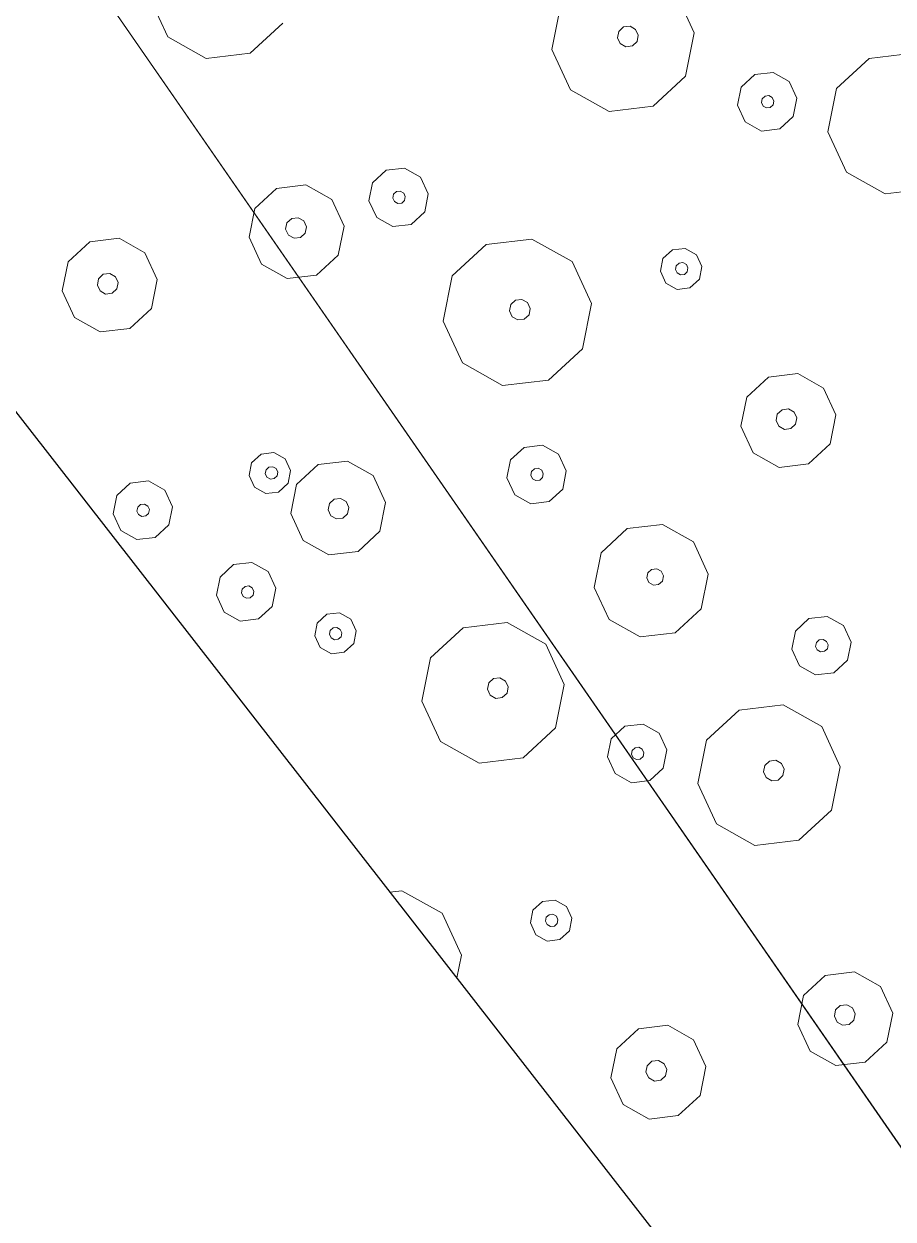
# Model space of a CAD drawing. Header units: metres. Extents: x -2858 to 512, y -1995 to 1252.
# Drawn here: x -934.089 to -931.761, y -883.817 to -880.615 of the extents above; entities that cross this region are included whole.
import ezdxf

# ---------------------------------------------------------------- set-up
doc = ezdxf.new("R2010")
doc.units = ezdxf.units.M
doc.layers.add('Calque commun', color=7, linetype='Continuous')
doc.layers.add('Calque11', color=7, linetype='Continuous')

# ---------------------------------------------------------------- blocks, each defined once
blk = doc.blocks.new('geometrebondepartleger')
at = {"layer": 'Calque11', "color": 7, "linetype": 'Continuous', "lineweight": 9}
blk.add_line((150.3457, 147.4392, 79), (130.1803, 35.9078, 79), dxfattribs=at)
blk = doc.blocks.new('pattern')
at = {"layer": 'Calque commun', "color": 54, "linetype": 'Continuous', "lineweight": 9}
for p, q in [((71.7463, 94.6832), (71.8144, 94.7234)), ((71.8144, 94.7234), (71.8932, 94.7159)), ((71.8932, 94.7159), (71.9525, 94.6636)), ((71.7149, 94.6106), (71.7463, 94.6832)), ((71.9525, 94.6636), (71.9697, 94.5863)), ((71.732, 94.5334), (71.7149, 94.6106)), ((71.8078, 94.5932), (71.8147, 94.6091)), ((71.8147, 94.6091), (71.8296, 94.6179)), ((71.8296, 94.6179), (71.8469, 94.6163)), ((71.8469, 94.6163), (71.8598, 94.6048)), ((71.8598, 94.6048), (71.8636, 94.5879)), ((71.8116, 94.5764), (71.8078, 94.5932)), ((71.8246, 94.5649), (71.8116, 94.5764)), ((71.8418, 94.5633), (71.8246, 94.5649)), ((71.8567, 94.5721), (71.8418, 94.5633)), ((71.8636, 94.5879), (71.8567, 94.5721)), ((71.9697, 94.5863), (71.9382, 94.5138)), ((71.7914, 94.481), (71.732, 94.5334)), ((71.9382, 94.5138), (71.8701, 94.4735)), ((71.8701, 94.4735), (71.7914, 94.481)), ((72.1869, 94.4056), (72.255, 94.4458)), ((72.255, 94.4458), (72.3338, 94.4383)), ((72.3338, 94.4383), (72.3931, 94.386)), ((72.1554, 94.333), (72.1869, 94.4056)), ((72.3931, 94.386), (72.4103, 94.3088)), ((72.2627, 94.3331), (72.2776, 94.3419)), ((72.2776, 94.3419), (72.2949, 94.3402)), ((72.1726, 94.2558), (72.1554, 94.333)), ((72.2559, 94.3172), (72.2627, 94.3331)), ((72.2596, 94.3003), (72.2559, 94.3172)), ((72.2949, 94.3402), (72.3078, 94.3288)), ((72.3116, 94.3119), (72.3047, 94.296)), ((72.3078, 94.3288), (72.3116, 94.3119)), ((72.4103, 94.3088), (72.3788, 94.2362)), ((72.2726, 94.2888), (72.2596, 94.3003)), ((72.2898, 94.2872), (72.2726, 94.2888)), ((72.3047, 94.296), (72.2898, 94.2872)), ((72.2319, 94.2035), (72.1726, 94.2558)), ((72.3788, 94.2362), (72.3107, 94.196)), ((71.3484, 94.1381), (71.4506, 94.1984)), ((71.4506, 94.1984), (71.5687, 94.1871)), ((71.5687, 94.1871), (71.6577, 94.1086)), ((72.3107, 94.196), (72.2319, 94.2035)), ((71.3012, 94.0292), (71.3484, 94.1381)), ((71.6577, 94.1086), (71.6835, 93.9928)), ((71.327, 93.9134), (71.3012, 94.0292)), ((71.4465, 94.015), (71.4534, 94.0309)), ((71.4534, 94.0309), (71.4683, 94.0397)), ((71.4683, 94.0397), (71.4855, 94.038)), ((71.4855, 94.038), (71.4985, 94.0266)), ((71.4985, 94.0266), (71.5023, 94.0097)), ((71.4503, 93.9981), (71.4465, 94.015)), ((71.4632, 93.9866), (71.4503, 93.9981)), ((71.4954, 93.9938), (71.4805, 93.985)), ((71.5023, 94.0097), (71.4954, 93.9938)), ((71.6835, 93.9928), (71.6363, 93.8839)), ((71.08, 93.937), (71.1226, 93.9622)), ((71.1226, 93.9622), (71.1718, 93.9575)), ((71.1718, 93.9575), (71.2088, 93.9247)), ((71.4805, 93.985), (71.4632, 93.9866)), ((71.0603, 93.8916), (71.08, 93.937)), ((71.2088, 93.9247), (71.2196, 93.8765)), ((71.1225, 93.8865), (71.1266, 93.896)), ((71.1266, 93.896), (71.1356, 93.9013)), ((71.1356, 93.9013), (71.1459, 93.9003)), ((71.1459, 93.9003), (71.1537, 93.8935)), ((71.1537, 93.8935), (71.156, 93.8833)), ((71.416, 93.8348), (71.327, 93.9134)), ((71.0711, 93.8434), (71.0603, 93.8916)), ((71.1248, 93.8764), (71.1225, 93.8865)), ((71.1325, 93.8695), (71.1248, 93.8764)), ((71.1429, 93.8685), (71.1325, 93.8695)), ((71.1518, 93.8738), (71.1429, 93.8685)), ((71.156, 93.8833), (71.1518, 93.8738)), ((71.2196, 93.8765), (71.1999, 93.8311)), ((71.6363, 93.8839), (71.5341, 93.8236)), ((72.1159, 93.8414), (72.1297, 93.8731)), ((72.1297, 93.8731), (72.1595, 93.8907)), ((72.1595, 93.8907), (72.1939, 93.8874)), ((72.1939, 93.8874), (72.2199, 93.8645)), ((72.2199, 93.8645), (72.2274, 93.8307)), ((71.1081, 93.8107), (71.0711, 93.8434)), ((71.1999, 93.8311), (71.1573, 93.806)), ((71.5341, 93.8236), (71.416, 93.8348)), ((72.1234, 93.8076), (72.1159, 93.8414)), ((72.1537, 93.8385), (72.1578, 93.848)), ((72.1559, 93.8284), (72.1537, 93.8385)), ((72.1637, 93.8215), (72.1559, 93.8284)), ((72.1578, 93.848), (72.1667, 93.8533)), ((72.1667, 93.8533), (72.1771, 93.8523)), ((72.1771, 93.8523), (72.1849, 93.8454)), ((72.1871, 93.8353), (72.183, 93.8258)), ((72.1849, 93.8454), (72.1871, 93.8353)), ((72.2274, 93.8307), (72.2136, 93.799)), ((71.1573, 93.806), (71.1081, 93.8107)), ((72.1494, 93.7847), (72.1234, 93.8076)), ((72.174, 93.8205), (72.1637, 93.8215)), ((72.183, 93.8258), (72.174, 93.8205)), ((72.2136, 93.799), (72.1838, 93.7814)), ((71.6243, 93.762), (71.6669, 93.7872)), ((71.6669, 93.7872), (71.7161, 93.7825)), ((71.7161, 93.7825), (71.7532, 93.7498)), ((72.1838, 93.7814), (72.1494, 93.7847)), ((71.6046, 93.7167), (71.6243, 93.762)), ((71.7532, 93.7498), (71.7639, 93.7015)), ((72.4014, 93.7188), (72.4548, 93.7503)), ((71.6154, 93.6684), (71.6046, 93.7167)), ((71.6668, 93.7116), (71.6709, 93.7211)), ((71.6691, 93.7014), (71.6668, 93.7116)), ((71.6769, 93.6945), (71.6691, 93.7014)), ((71.6709, 93.7211), (71.6799, 93.7264)), ((71.6799, 93.7264), (71.6902, 93.7254)), ((71.6902, 93.7254), (71.698, 93.7185)), ((71.7003, 93.7084), (71.6961, 93.6988)), ((71.698, 93.7185), (71.7003, 93.7084)), ((71.7639, 93.7015), (71.7442, 93.6561)), ((72.3522, 93.6054), (72.4014, 93.7188)), ((71.6524, 93.6357), (71.6154, 93.6684)), ((71.6872, 93.6936), (71.6769, 93.6945)), ((71.6961, 93.6988), (71.6872, 93.6936)), ((71.7442, 93.6561), (71.7017, 93.631)), ((71.7017, 93.631), (71.6524, 93.6357)), ((72.3791, 93.4847), (72.3522, 93.6054)), ((71.1994, 93.5301), (71.2811, 93.5783)), ((71.2811, 93.5783), (71.3756, 93.5693)), ((70.6537, 93.5004), (70.7218, 93.5406)), ((70.7218, 93.5406), (70.8006, 93.5331)), ((71.3756, 93.5693), (71.4468, 93.5065)), ((70.8006, 93.5331), (70.8599, 93.4808)), ((71.1616, 93.443), (71.1994, 93.5301)), ((70.6223, 93.4279), (70.6537, 93.5004)), ((70.8599, 93.4808), (70.8771, 93.4036)), ((71.4468, 93.5065), (71.4674, 93.4138)), ((71.6769, 93.4401), (71.7791, 93.5004)), ((71.7791, 93.5004), (71.8972, 93.4892)), ((71.8972, 93.4892), (71.9862, 93.4107)), ((72.403, 93.4636), (72.3791, 93.4847)), ((71.2778, 93.4316), (71.2833, 93.4443)), ((71.2833, 93.4443), (71.2952, 93.4513)), ((71.2952, 93.4513), (71.309, 93.45)), ((71.309, 93.45), (71.3194, 93.4408)), ((70.6395, 93.3506), (70.6223, 93.4279)), ((70.7227, 93.412), (70.7296, 93.4279)), ((70.7264, 93.3951), (70.7227, 93.412)), ((70.7296, 93.4279), (70.7445, 93.4367)), ((70.7445, 93.4367), (70.7617, 93.435)), ((70.7617, 93.435), (70.7747, 93.4236)), ((70.7747, 93.4236), (70.7784, 93.4067)), ((71.1822, 93.3503), (71.1616, 93.443)), ((71.2808, 93.4181), (71.2778, 93.4316)), ((71.2912, 93.4089), (71.2808, 93.4181)), ((71.3169, 93.4146), (71.305, 93.4076)), ((71.3224, 93.4273), (71.3169, 93.4146)), ((71.3194, 93.4408), (71.3224, 93.4273)), ((71.4674, 93.4138), (71.4296, 93.3267)), ((71.6297, 93.3312), (71.6769, 93.4401)), ((70.7394, 93.3837), (70.7264, 93.3951)), ((70.7566, 93.382), (70.7394, 93.3837)), ((70.7715, 93.3908), (70.7566, 93.382)), ((70.7784, 93.4067), (70.7715, 93.3908)), ((70.8771, 93.4036), (70.8456, 93.331)), ((71.305, 93.4076), (71.2912, 93.4089)), ((71.9862, 93.4107), (72.012, 93.2948)), ((70.6988, 93.2983), (70.6395, 93.3506)), ((71.2534, 93.2875), (71.1822, 93.3503)), ((70.8456, 93.331), (70.7775, 93.2908)), ((71.4296, 93.3267), (71.3479, 93.2785)), ((71.6555, 93.2154), (71.6297, 93.3312)), ((71.775, 93.317), (71.7819, 93.3329)), ((71.7787, 93.3001), (71.775, 93.317)), ((71.7819, 93.3329), (71.7968, 93.3417)), ((71.7968, 93.3417), (71.814, 93.3401)), ((71.814, 93.3401), (71.827, 93.3286)), ((71.827, 93.3286), (71.8307, 93.3117)), ((70.7775, 93.2908), (70.6988, 93.2983)), ((71.3479, 93.2785), (71.2534, 93.2875)), ((71.7917, 93.2887), (71.7787, 93.3001)), ((71.8089, 93.287), (71.7917, 93.2887)), ((71.8238, 93.2958), (71.8089, 93.287)), ((71.8307, 93.3117), (71.8238, 93.2958)), ((72.012, 93.2948), (71.9647, 93.186)), ((70.0356, 93.2819), (70.1245, 93.2034)), ((70.1245, 93.2034), (70.1503, 93.0876)), ((71.7444, 93.1369), (71.6555, 93.2154)), ((71.9647, 93.186), (71.8626, 93.1256)), ((71.8626, 93.1256), (71.7444, 93.1369)), ((70.1503, 93.0876), (70.1031, 92.9787)), ((71.2276, 93.0174), (71.2472, 93.0628)), ((71.2472, 93.0628), (71.2898, 93.0879)), ((71.2898, 93.0879), (71.339, 93.0832)), ((71.339, 93.0832), (71.3761, 93.0505)), ((71.3761, 93.0505), (71.3868, 93.0022)), ((69.8828, 92.9296), (69.7939, 93.0082)), ((71.2383, 92.9691), (71.2276, 93.0174)), ((71.2898, 93.0123), (71.2939, 93.0218)), ((71.292, 93.0021), (71.2898, 93.0123)), ((71.2998, 92.9953), (71.292, 93.0021)), ((71.2939, 93.0218), (71.3028, 93.0271)), ((71.3028, 93.0271), (71.3132, 93.0261)), ((71.3191, 92.9995), (71.3101, 92.9943)), ((71.3132, 93.0261), (71.321, 93.0192)), ((71.3232, 93.0091), (71.3191, 92.9995)), ((71.321, 93.0192), (71.3232, 93.0091)), ((71.3868, 93.0022), (71.3672, 92.9568)), ((70.1031, 92.9787), (70.0009, 92.9184)), ((70.5827, 92.9362), (70.5965, 92.9679)), ((70.5965, 92.9679), (70.6263, 92.9855)), ((70.6263, 92.9855), (70.6608, 92.9822)), ((70.6608, 92.9822), (70.6867, 92.9593)), ((71.2754, 92.9364), (71.2383, 92.9691)), ((71.3101, 92.9943), (71.2998, 92.9953)), ((70.5902, 92.9024), (70.5827, 92.9362)), ((70.6205, 92.9333), (70.6246, 92.9428)), ((70.6228, 92.9232), (70.6205, 92.9333)), ((70.6246, 92.9428), (70.6336, 92.9481)), ((70.6336, 92.9481), (70.6439, 92.9471)), ((70.6439, 92.9471), (70.6517, 92.9403)), ((70.6517, 92.9403), (70.6539, 92.9301)), ((70.6867, 92.9593), (70.6942, 92.9255)), ((71.3246, 92.9317), (71.2754, 92.9364)), ((71.3672, 92.9568), (71.3246, 92.9317)), ((71.9416, 92.9292), (71.9714, 92.9468)), ((71.9714, 92.9468), (72.0058, 92.9435)), ((72.0058, 92.9435), (72.0318, 92.9206)), ((70.0009, 92.9184), (69.8828, 92.9296)), ((70.6162, 92.8795), (70.5902, 92.9024)), ((70.6305, 92.9163), (70.6228, 92.9232)), ((70.6409, 92.9153), (70.6305, 92.9163)), ((70.6498, 92.9206), (70.6409, 92.9153)), ((70.6539, 92.9301), (70.6498, 92.9206)), ((70.6942, 92.9255), (70.6805, 92.8938)), ((71.9278, 92.8974), (71.9416, 92.9292)), ((71.9672, 92.8947), (71.9714, 92.9042)), ((71.9714, 92.9042), (71.9803, 92.9095)), ((71.9803, 92.9095), (71.9906, 92.9085)), ((71.9906, 92.9085), (71.9984, 92.9016)), ((71.9984, 92.9016), (72.0007, 92.8915)), ((72.0318, 92.9206), (72.0393, 92.8868)), ((70.0911, 92.8568), (70.1337, 92.882)), ((70.1337, 92.882), (70.1829, 92.8773)), ((70.1829, 92.8773), (70.22, 92.8446)), ((70.6507, 92.8762), (70.6162, 92.8795)), ((70.6805, 92.8938), (70.6507, 92.8762)), ((70.8682, 92.8136), (70.9746, 92.8764)), ((70.9746, 92.8764), (71.0977, 92.8647)), ((71.9353, 92.8636), (71.9278, 92.8974)), ((71.9695, 92.8845), (71.9672, 92.8947)), ((71.9773, 92.8777), (71.9695, 92.8845)), ((71.9876, 92.8767), (71.9773, 92.8777)), ((71.9965, 92.882), (71.9876, 92.8767)), ((72.0007, 92.8915), (71.9965, 92.882)), ((72.0393, 92.8868), (72.0255, 92.855)), ((70.0714, 92.8115), (70.0911, 92.8568)), ((70.22, 92.8446), (70.2307, 92.7963)), ((71.0977, 92.8647), (71.1903, 92.7829)), ((71.9613, 92.8407), (71.9353, 92.8636)), ((71.9957, 92.8374), (71.9613, 92.8407)), ((72.0255, 92.855), (71.9957, 92.8374)), ((70.0822, 92.7632), (70.0714, 92.8115)), ((70.1336, 92.8064), (70.1378, 92.8159)), ((70.1359, 92.7962), (70.1336, 92.8064)), ((70.1378, 92.8159), (70.1467, 92.8212)), ((70.1467, 92.8212), (70.1571, 92.8202)), ((70.1571, 92.8202), (70.1648, 92.8133)), ((70.1648, 92.8133), (70.1671, 92.8032)), ((70.819, 92.7002), (70.8682, 92.8136)), ((70.1437, 92.7894), (70.1359, 92.7962)), ((70.154, 92.7884), (70.1437, 92.7894)), ((70.163, 92.7936), (70.154, 92.7884)), ((70.1671, 92.8032), (70.163, 92.7936)), ((70.2307, 92.7963), (70.2111, 92.7509)), ((71.1903, 92.7829), (71.2172, 92.6622)), ((71.6328, 92.7581), (71.7009, 92.7983)), ((71.7009, 92.7983), (71.7797, 92.7908)), ((71.7797, 92.7908), (71.839, 92.7385)), ((70.1193, 92.7305), (70.0822, 92.7632)), ((70.2111, 92.7509), (70.1685, 92.7258)), ((71.6014, 92.6856), (71.6328, 92.7581)), ((70.1685, 92.7258), (70.1193, 92.7305)), ((70.9871, 92.7003), (71.002, 92.7091)), ((71.002, 92.7091), (71.0193, 92.7075)), ((71.0193, 92.7075), (71.0322, 92.696)), ((71.839, 92.7385), (71.8562, 92.6613)), ((72.0005, 92.6925), (72.0431, 92.7176)), ((72.0431, 92.7176), (72.0923, 92.7129)), ((72.0923, 92.7129), (72.1294, 92.6802)), ((70.8459, 92.5795), (70.819, 92.7002)), ((70.9802, 92.6844), (70.9871, 92.7003)), ((70.984, 92.6675), (70.9802, 92.6844)), ((71.036, 92.6791), (71.0291, 92.6632)), ((71.0322, 92.696), (71.036, 92.6791)), ((71.6186, 92.6083), (71.6014, 92.6856)), ((71.7016, 92.6779), (71.7085, 92.6937)), ((71.7054, 92.661), (71.7016, 92.6779)), ((71.7085, 92.6937), (71.7234, 92.7025)), ((71.7234, 92.7025), (71.7406, 92.7009)), ((71.7406, 92.7009), (71.7536, 92.6894)), ((71.7536, 92.6894), (71.7573, 92.6726)), ((71.9809, 92.6471), (72.0005, 92.6925)), ((72.1294, 92.6802), (72.1402, 92.632)), ((70.997, 92.6561), (70.984, 92.6675)), ((71.0142, 92.6544), (70.997, 92.6561)), ((71.0291, 92.6632), (71.0142, 92.6544)), ((71.2172, 92.6622), (71.1681, 92.5488)), ((71.7183, 92.6495), (71.7054, 92.661)), ((71.7355, 92.6479), (71.7183, 92.6495)), ((71.7505, 92.6567), (71.7355, 92.6479)), ((71.7573, 92.6726), (71.7505, 92.6567)), ((71.8562, 92.6613), (71.8247, 92.5887)), ((71.9916, 92.5989), (71.9809, 92.6471)), ((72.0418, 92.6449), (72.0459, 92.6545)), ((72.044, 92.6348), (72.0418, 92.6449)), ((72.0459, 92.6545), (72.0548, 92.6597)), ((72.0548, 92.6597), (72.0652, 92.6588)), ((72.0652, 92.6588), (72.073, 92.6519)), ((72.073, 92.6519), (72.0752, 92.6417)), ((72.0518, 92.6279), (72.044, 92.6348)), ((72.0622, 92.6269), (72.0518, 92.6279)), ((72.0711, 92.6322), (72.0622, 92.6269)), ((72.0752, 92.6417), (72.0711, 92.6322)), ((72.1402, 92.632), (72.1205, 92.5866)), ((70.1437, 92.5349), (70.2459, 92.5953)), ((70.2459, 92.5953), (70.364, 92.584)), ((70.364, 92.584), (70.453, 92.5055)), ((70.9386, 92.4977), (70.8459, 92.5795)), ((71.6779, 92.556), (71.6186, 92.6083)), ((71.8247, 92.5887), (71.7566, 92.5485)), ((72.0287, 92.5661), (71.9916, 92.5989)), ((72.1205, 92.5866), (72.0779, 92.5615)), ((71.1681, 92.5488), (71.0616, 92.486)), ((71.7566, 92.5485), (71.6779, 92.556)), ((72.0779, 92.5615), (72.0287, 92.5661)), ((70.0965, 92.4261), (70.1437, 92.5349)), ((71.7392, 92.5117), (71.769, 92.5293)), ((71.769, 92.5293), (71.8034, 92.526)), ((71.8034, 92.526), (71.8294, 92.5031)), ((70.453, 92.5055), (70.4788, 92.3896)), ((71.0616, 92.486), (70.9386, 92.4977)), ((71.7254, 92.4799), (71.7392, 92.5117)), ((71.761, 92.4795), (71.7652, 92.4891)), ((71.7652, 92.4891), (71.7741, 92.4943)), ((71.7741, 92.4943), (71.7844, 92.4933)), ((71.7844, 92.4933), (71.7922, 92.4865)), ((71.7922, 92.4865), (71.7945, 92.4763)), ((71.8294, 92.5031), (71.8369, 92.4693)), ((71.7329, 92.4461), (71.7254, 92.4799)), ((71.7633, 92.4694), (71.761, 92.4795)), ((71.7711, 92.4625), (71.7633, 92.4694)), ((71.7814, 92.4615), (71.7711, 92.4625)), ((71.7904, 92.4668), (71.7814, 92.4615)), ((71.7945, 92.4763), (71.7904, 92.4668)), ((71.8369, 92.4693), (71.8231, 92.4375)), ((70.2418, 92.4118), (70.2487, 92.4277)), ((70.2487, 92.4277), (70.2636, 92.4365)), ((70.2636, 92.4365), (70.2808, 92.4349)), ((70.2808, 92.4349), (70.2938, 92.4234)), ((70.2938, 92.4234), (70.2975, 92.4065)), ((71.7589, 92.4232), (71.7329, 92.4461)), ((71.7933, 92.4199), (71.7589, 92.4232)), ((71.8231, 92.4375), (71.7933, 92.4199)), ((70.2456, 92.395), (70.2418, 92.4118)), ((70.2585, 92.3835), (70.2456, 92.395)), ((70.2907, 92.3907), (70.2758, 92.3819)), ((70.2975, 92.4065), (70.2907, 92.3907)), ((70.4788, 92.3896), (70.4316, 92.2808)), ((70.2758, 92.3819), (70.2585, 92.3835)), ((72.0225, 92.3407), (72.065, 92.3658)), ((72.065, 92.3658), (72.1143, 92.3611)), ((72.1143, 92.3611), (72.1513, 92.3284)), ((72.0028, 92.2953), (72.0225, 92.3407)), ((72.1513, 92.3284), (72.1621, 92.2801)), ((70.9209, 92.2466), (70.9406, 92.292)), ((70.9406, 92.292), (70.9832, 92.3171)), ((70.9832, 92.3171), (71.0324, 92.3125)), ((71.0324, 92.3125), (71.0695, 92.2797)), ((72.0136, 92.247), (72.0028, 92.2953)), ((72.065, 92.2902), (72.0691, 92.2997)), ((72.0691, 92.2997), (72.0781, 92.305)), ((72.0781, 92.305), (72.0884, 92.304)), ((72.0884, 92.304), (72.0962, 92.2971)), ((72.0962, 92.2971), (72.0984, 92.287)), ((70.4316, 92.2808), (70.3294, 92.2204)), ((71.0695, 92.2797), (71.0802, 92.2315)), ((72.0673, 92.28), (72.065, 92.2902)), ((72.075, 92.2732), (72.0673, 92.28)), ((72.0854, 92.2722), (72.075, 92.2732)), ((72.0943, 92.2775), (72.0854, 92.2722)), ((72.0984, 92.287), (72.0943, 92.2775)), ((72.1621, 92.2801), (72.1424, 92.2347)), ((70.9317, 92.1984), (70.9209, 92.2466)), ((70.9831, 92.2415), (70.9872, 92.251)), ((70.9854, 92.2314), (70.9831, 92.2415)), ((70.9932, 92.2245), (70.9854, 92.2314)), ((70.9872, 92.251), (70.9962, 92.2563)), ((70.9962, 92.2563), (71.0065, 92.2553)), ((71.0124, 92.2288), (71.0035, 92.2235)), ((71.0065, 92.2553), (71.0143, 92.2485)), ((71.0166, 92.2383), (71.0124, 92.2288)), ((71.0143, 92.2485), (71.0166, 92.2383)), ((71.0802, 92.2315), (71.0605, 92.1861)), ((72.0506, 92.2143), (72.0136, 92.247)), ((72.1424, 92.2347), (72.0998, 92.2096)), ((70.9687, 92.1657), (70.9317, 92.1984)), ((71.0035, 92.2235), (70.9932, 92.2245)), ((71.1556, 92.1816), (71.2238, 92.2219)), ((71.2238, 92.2219), (71.3025, 92.2144)), ((71.3025, 92.2144), (71.3618, 92.162)), ((72.0998, 92.2096), (72.0506, 92.2143)), ((71.018, 92.161), (70.9687, 92.1657)), ((71.0605, 92.1861), (71.018, 92.161)), ((71.1242, 92.1091), (71.1556, 92.1816)), ((71.3618, 92.162), (71.379, 92.0848)), ((71.1414, 92.0318), (71.1242, 92.1091)), ((71.2172, 92.0917), (71.2241, 92.1076)), ((71.2241, 92.1076), (71.239, 92.1164)), ((71.239, 92.1164), (71.2562, 92.1147)), ((71.2562, 92.1147), (71.2691, 92.1033)), ((71.2691, 92.1033), (71.2729, 92.0864)), ((71.2209, 92.0748), (71.2172, 92.0917)), ((71.2339, 92.0634), (71.2209, 92.0748)), ((71.266, 92.0705), (71.2511, 92.0617)), ((71.2729, 92.0864), (71.266, 92.0705)), ((71.379, 92.0848), (71.3475, 92.0122)), ((71.2511, 92.0617), (71.2339, 92.0634)), ((71.2007, 91.9795), (71.1414, 92.0318)), ((71.3475, 92.0122), (71.2794, 91.972)), ((71.2794, 91.972), (71.2007, 91.9795)), ((71.5962, 91.9041), (71.6643, 91.9443)), ((71.6643, 91.9443), (71.7431, 91.9368)), ((71.7431, 91.9368), (71.8024, 91.8844)), ((71.5648, 91.8315), (71.5962, 91.9041)), ((71.8024, 91.8844), (71.8196, 91.8072)), ((71.582, 91.7543), (71.5648, 91.8315)), ((71.6652, 91.8156), (71.6721, 91.8315)), ((71.6689, 91.7988), (71.6652, 91.8156)), ((71.6721, 91.8315), (71.687, 91.8403)), ((71.687, 91.8403), (71.7042, 91.8387)), ((71.7042, 91.8387), (71.7172, 91.8272)), ((71.7172, 91.8272), (71.7209, 91.8103)), ((71.6819, 91.7873), (71.6689, 91.7988)), ((71.6991, 91.7857), (71.6819, 91.7873)), ((71.714, 91.7945), (71.6991, 91.7857)), ((71.7209, 91.8103), (71.714, 91.7945)), ((71.8196, 91.8072), (71.7881, 91.7346)), ((71.6413, 91.7019), (71.582, 91.7543)), ((71.7881, 91.7346), (71.72, 91.6944)), ((70.8599, 91.6968), (70.9781, 91.6856)), ((70.9781, 91.6856), (71.067, 91.607)), ((71.72, 91.6944), (71.6413, 91.7019)), ((71.067, 91.607), (71.0928, 91.4912)), ((71.0928, 91.4912), (71.0456, 91.3824))]:
    blk.add_line(p, q, dxfattribs=at)
at = {"layer": 'Calque commun', "color": 7, "linetype": 'Continuous', "lineweight": 9}
mesh = blk.add_polyface(dxfattribs=at)
corners = [(70.8497, 113.5412), (53.8349, 19.1692), (74.7282, 106.3237), (76.0435, 113.5984), (74.769, 106.1763), (58.8077, 18.2701), (114.1703, 105.207), (114.1703, 98.5387)]
mesh.append_faces([[corners[k] for k in face] for face in [(3, 4, 6)]], dxfattribs={"vtx0": -1, "vtx1": -1, "color": 7})
mesh.append_faces([[corners[k] for k in face] for face in [(3, 2, 4)]], dxfattribs={"vtx0": -1, "vtx2": -1, "color": 7})
mesh.append_faces([[corners[k] for k in face] for face in [(5, 2, 1)]], dxfattribs={"vtx1": -1, "color": 7})
mesh.append_faces([[corners[k] for k in face] for face in [(0, 1, 2), (3, 0, 2)]], dxfattribs={"vtx1": -1, "vtx2": -1, "color": 7})
mesh.append_faces([[corners[k] for k in face] for face in [(4, 7, 6)]], dxfattribs={"vtx2": -1, "color": 7})

msp = doc.modelspace()

# ---------------------------------------------------------------- block references
at = {"layer": 'Calque commun', "color": 0, "linetype": 'ByBlock', "lineweight": -2, "rotation": 228.1617603435354}
for name, p in [('geometrebondepartleger', (-916.0371, -706.7784)), ('pattern', (-954.4467, -766.6559))]:
    msp.add_blockref(name, p, dxfattribs=at)

doc.saveas('drawing.dxf')
